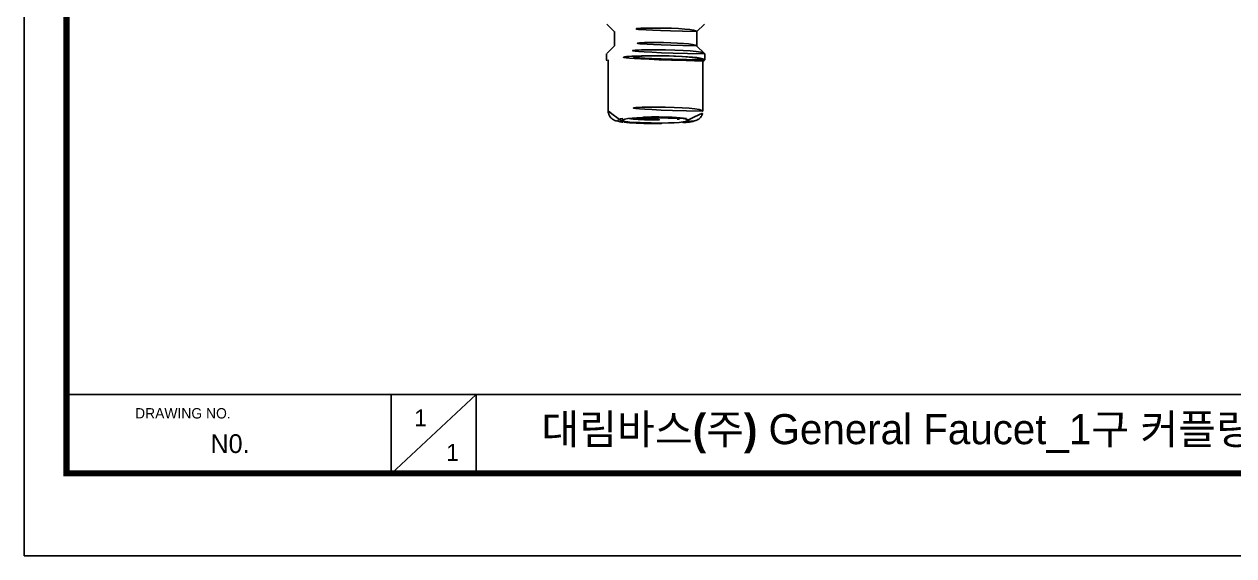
# Model space of a CAD drawing. Extents: x 16296677672 to 16296678106, y -37409616503 to -37409616185.
# Drawn here: x 16296677671.5 to 16296677871.1, y -37409616502.7 to -37409616414.9 of the extents above; entities that cross this region are included whole.
import ezdxf

# ---------------------------------------------------------------- set-up
doc = ezdxf.new("R2010")
doc.units = 0
doc.header["$LTSCALE"] = 10
doc.header["$MEASUREMENT"] = 0
doc.layers.get('0').update_dxf_attribs({"linetype": 'CONTINUOUS'})
doc.layers.add('DWG', color=7, linetype='CONTINUOUS')
doc.styles.add('Daelim Dimension', font='')
doc.styles.get('Daelim Dimension').set_extended_font_data('나눔고딕')

msp = doc.modelspace()

# ---------------------------------------------------------------- linework, layer by layer
at = {"color": 5}
msp.add_line((16296677678.499741, -37409616476.078011), (16296678027.95793, -37409616476.078011), dxfattribs=at)
at = {"color": 5, "ltscale": 40}
for p, q in [((16296677732.06687, -37409616476.078011), (16296677732.06687, -37409616489.155571)), ((16296677732.06687, -37409616476.078011), (16296677732.06687, -37409616489.155571)), ((16296677746.063101, -37409616476.078011), (16296677732.06687, -37409616489.155571)), ((16296677746.063101, -37409616476.078011), (16296677732.06687, -37409616489.155571)), ((16296677746.063101, -37409616476.078011), (16296677746.063101, -37409616489.155571)), ((16296677746.063101, -37409616476.078011), (16296677746.063101, -37409616489.155571))]:
    msp.add_line(p, q, dxfattribs=at)
at = {"ltscale": 0.5}
msp.add_line((16296677678.499741, -37409616489.106117), (16296677678.499741, -37409616489.106117), dxfattribs=at)
msp.add_lwpolyline([(16296677671.520941, -37409616502.722603), (16296678105.520941, -37409616502.722603), (16296678105.520941, -37409616184.722603), (16296677671.520941, -37409616184.722603)], close=True, dxfattribs=at)
at = {"color": 5, "linetype": 'ByBlock', "lineweight": 200, "const_width": 1}
msp.add_lwpolyline([(16296677678.499741, -37409616489.106117), (16296678098.499741, -37409616489.106117), (16296678098.499741, -37409616192.106117), (16296677678.499741, -37409616192.106117)], close=True, dxfattribs=at)
at = {"layer": 'DWG', "color": 0}
for p, q in [((16296677767.6129, -37409616414.903267), (16296677768.907909, -37409616416.1884)), ((16296677768.88184, -37409616416.136551), (16296677768.88184, -37409616418.501419)), ((16296677782.455759, -37409616416.1884), (16296677783.75078, -37409616414.903267)), ((16296677782.48184, -37409616418.501419), (16296677782.48184, -37409616416.136551)), ((16296677768.907909, -37409616418.475571), (16296677767.6129, -37409616419.760712)), ((16296677783.75078, -37409616419.760712), (16296677782.455759, -37409616418.475571)), ((16296677767.581841, -37409616419.822472), (16296677767.581841, -37409616420.818657)), ((16296677783.781839, -37409616420.818657), (16296677783.781839, -37409616419.822472)), ((16296677767.88184, -37409616420.818657), (16296677767.88184, -37409616429.286324)), ((16296677783.48184, -37409616429.286324), (16296677783.48184, -37409616420.818657))]:
    msp.add_line(p, q, dxfattribs=at)
for centre, major_axis, start_param, end_param in [((16296677775.681841, -37409616416.136551), (-6.8, 0), 3.1416899857, 6.2830857559), ((16296677775.681841, -37409616418.52742), (-6.8, 0), 3.2292622903, 6.1955152945), ((16296677775.681841, -37409616420.818657), (-8.1, 0), 2.8686668424, 6.2831853072), ((16296677775.681841, -37409616419.822472), (-8.1, 0), 3.1416915272, 6.2830875682), ((16296677775.681841, -37409616420.818657), (-7.8, 0), 3.1416907645, 6.2830867509), ((16296677775.681841, -37409616420.818657), (-8.1, 0), 0, 0.2729257241), ((16296677775.681841, -37409616429.286324), (-7.8, 0), 3.1411023715, 6.2824983624), ((16296677775.681841, -37409616430.780617), (-6.3, 0), 5.7490164021, 6.2831853072), ((16296677775.681841, -37409616430.282516), (-5, 0), 0.5002006094, 2.3561946655), ((16296677775.681841, -37409616430.780617), (-6.3, 0), 3.7634317649, 5.7490164021), ((16296677775.681841, -37409616430.282516), (-5, 0), 2.3561943837, 2.6413921212), ((16296677775.681841, -37409616430.780617), (-6.3, 0), 2.3561944687, 3.7634314944), ((16296677775.681841, -37409616430.780617), (-6.3, 0), 0, 0.5969027044), ((16296677775.681841, -37409616430.780617), (-6.3, 0), 0.5969025244, 2.3561944687)]:
    msp.add_ellipse(centre, major_axis=major_axis, ratio=0.0871557427, start_param=start_param, end_param=end_param, dxfattribs=at)
msp.add_ellipse((16296677775.681841, -37409616430.780617), major_axis=(-5.5, 0), ratio=0.0871557427, dxfattribs=at)
for points, knots in [([(16296677767.892361, -37409616429.276047), (16296677767.888229, -37409616429.301918), (16296677767.864269, -37409616429.495247), (16296677767.965071, -37409616429.837982), (16296677768.17321, -37409616430.222801), (16296677768.439171, -37409616430.497147), (16296677768.711161, -37409616430.681641), (16296677768.981409, -37409616430.806953), (16296677769.29528, -37409616430.909927), (16296677769.71995, -37409616431.001282), (16296677770.086109, -37409616431.063263), (16296677770.349171, -37409616431.090988), (16296677770.36145, -37409616431.092262)], [0, 0, 0, 0, 0.0160807784, 0.1207649487, 0.2107492509, 0.2942404187, 0.3777687401, 0.4698212696, 0.587080388, 0.7702368287, 0.9893443458, 1, 1, 1, 1]), ([(16296677780.26685, -37409616431.168907), (16296677780.404619, -37409616431.156952), (16296677780.799219, -37409616431.11937), (16296677781.38666, -37409616431.046494), (16296677781.88995, -37409616430.954613), (16296677782.286791, -37409616430.84362), (16296677782.61356, -37409616430.709976), (16296677782.957479, -37409616430.47348), (16296677783.241949, -37409616430.154579), (16296677783.43944, -37409616429.741493), (16296677783.474369, -37409616429.444366), (16296677783.472651, -37409616429.296143)], [0, 0, 0, 0, 0.0912516968, 0.2720200221, 0.4611933631, 0.5775997421, 0.6925501116, 0.7673924547, 0.845463357, 0.9271099901, 1, 1, 1, 1])]:
    msp.add_open_spline(points, degree=3, knots=knots, dxfattribs=at)

# ---------------------------------------------------------------- texts
at = {"color": 5, "ltscale": 40, "style": 'Daelim Dimension'}
msp.add_text('DRAWING NO.', height=1.71267418, dxfattribs=at).set_placement((16296677689.81501, -37409616480.03447))
at = {"attachment_point": 1, "style": 'Daelim Dimension'}
for s, insert, char_height, width in [('1', (16296677735.873659, -37409616478.529823), 2.802749, 3.91154037), ('N0.', (16296677702.25765, -37409616482.643517), 3.0942349, 19.41122331), ('1', (16296677741.132851, -37409616484.242531), 2.802749, 3.91154037)]:
    msp.add_mtext(s, dxfattribs=dict(at, insert=insert, char_height=char_height, width=width))
at = {"color": 2, "insert": (16296677756.847839, -37409616479.311417), "char_height": 4.97287758, "width": 229.46151329, "attachment_point": 1, "style": 'Daelim Dimension'}
msp.add_mtext('{\\fPretendard Variable SemiBold|b0|i0|c129|p2;대림바스(주)} General Faucet_1구 커플링 가로꼭지_DL G4543S', dxfattribs=at)

doc.saveas('drawing.dxf')
